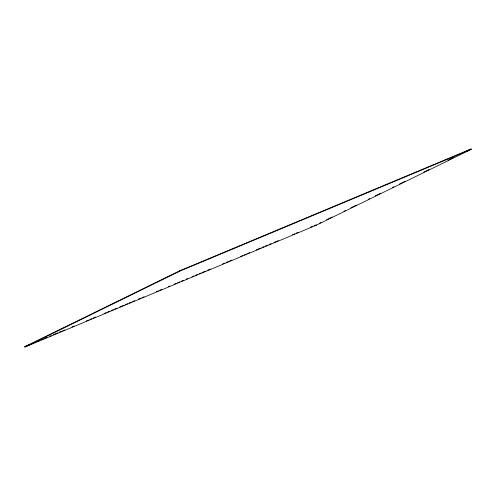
<?xml version="1.0" encoding="UTF-8"?>
<svg xmlns="http://www.w3.org/2000/svg" width="496" height="496" viewBox="0 0 496 496"><rect width="100%" height="100%" fill="white"/><g stroke="black" fill="none" stroke-linecap="round" stroke-linejoin="round"><path stroke-width="0.74" d="M24.8 346.661L179.676 270.797L471.045 148.967L471.2 149.339L316.324 225.203L24.955 347.033L24.8 346.661L30.51 344.274M24.955 347.033L179.837 271.163L471.2 149.339M319.641 223.132L321.03 222.456M326.585 219.734L332.14 217.012M343.945 211.228L345.334 210.546M350.889 207.824L356.45 205.102M368.255 199.318L369.644 198.642M375.199 195.92L380.754 193.198M392.565 187.414L393.954 186.732M399.509 184.01L405.065 181.288M423.82 172.1L429.375 169.378M448.124 160.196L453.679 157.474M465.49 151.689L471.045 148.967M31.942 343.678L33.368 343.077M37.653 341.285L39.798 340.392M41.224 339.797L43.369 338.898M44.795 338.303L46.94 337.404M49.792 336.214L51.224 335.612M53.363 334.719L57.648 332.928M59.08 332.332L61.219 331.433M62.651 330.838L64.79 329.939M71.932 326.957L74.078 326.058M86.217 320.98L88.356 320.087M89.788 319.492L91.927 318.593M93.36 317.998L95.499 317.099M104.067 313.515L106.212 312.623M107.638 312.027L109.783 311.128M111.209 310.533L113.355 309.634M114.781 309.039L116.926 308.146M119.778 306.95L124.062 305.158M125.494 304.563L127.633 303.664M129.065 303.068L131.204 302.169M132.637 301.574L134.776 300.681M138.347 299.187L140.492 298.288M141.918 297.693L144.057 296.794M156.203 291.722L158.342 290.823M159.768 290.228L161.913 289.329M168.342 286.645L169.768 286.049M174.053 284.258L176.198 283.359M177.624 282.763L179.769 281.864M181.195 281.269L183.34 280.376M186.192 279.18L187.624 278.585M191.909 276.793L194.048 275.894M195.48 275.299L197.619 274.4M199.051 273.804L201.19 272.912M202.616 272.31L205.474 271.12M207.619 270.221L210.471 269.03M222.617 263.953L224.756 263.054M226.182 262.458L228.327 261.559M229.753 260.964L231.899 260.071M240.467 256.488L242.612 255.589M244.038 254.994L246.183 254.095M247.609 253.499L249.748 252.607M256.178 249.916L260.462 248.124M261.894 247.529L264.033 246.63M265.465 246.035L267.604 245.142M269.03 244.54L271.176 243.648M274.034 242.451L278.318 240.659M292.597 234.689L294.742 233.796M296.168 233.194L298.313 232.302M310.453 227.224L312.598 226.331M314.024 225.73L316.163 224.837L316.324 225.203M179.676 270.797L179.837 271.163"/></g></svg>
